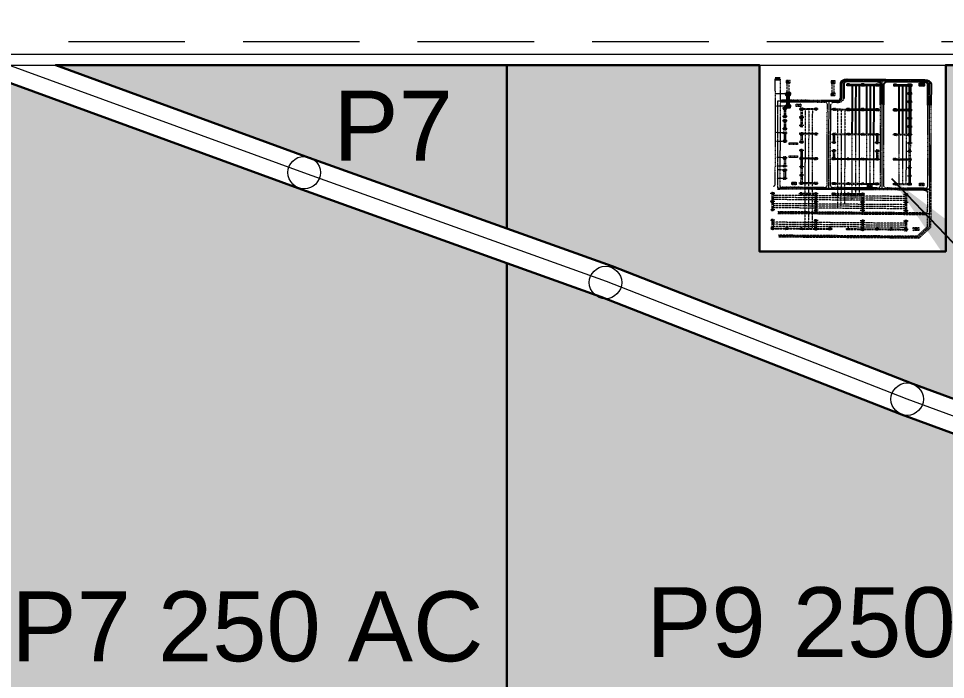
# Model space of a CAD drawing. Header units: feet. Extents: x 199174 to 214517, y 1645895 to 1656921.
# Drawn here: x 203317 to 204312, y 1653829 to 1654538 of the extents above; entities that cross this region are included whole.
import ezdxf

# ---------------------------------------------------------------- set-up
doc = ezdxf.new("R2010")
doc.units = ezdxf.units.FT
doc.header["$MEASUREMENT"] = 0
for name, pattern in [('CENTER', [2, 1.25, -0.25, 0.25, -0.25]), ('DASHED', [0.75, 0.5, -0.25]), ('HIDDEN', [0.375, 0.25, -0.125]), ('PHANTOM2', [1.25, 0.625, -0.125, 0.125, -0.125, 0.125, -0.125])]:
    doc.linetypes.add(name, pattern=pattern)
for name, color, linetype in [('220 KV POWER LINE', 150, 'Continuous'), ('C-ANNO-MATC', 7, 'DASHED'), ('E-LAY-DIM', 7, 'Continuous'), ('E-LAY-ROAD', 7, 'Continuous'), ('GRID', 7, 'Continuous'), ('ROAD', 7, 'Continuous')]:
    doc.layers.add(name, color=color, linetype=linetype)
for name, color, linetype, lineweight in [('E-LAY-CNTRL', 1, 'CENTER', 0), ('E-LAY-EXIST', 8, 'HIDDEN', 0), ('PLOT BOUNDARY', 1, 'Continuous', 50), ("PLOT NO'S", 1, 'Continuous', 9), ('POLLING STATION', 8, 'Continuous', 50)]:
    doc.layers.add(name, color=color, linetype=linetype, lineweight=lineweight)
doc.layers.add('Plot 6 to 15', color=7, linetype='Continuous', true_color=0xffffdb)
doc.styles.get("Standard").update_dxf_attribs({"font": 'arial.ttf'})
doc.linetypes.add('ZIGZAG', pattern='A,0.0001,-0.2,[131,ltypeshp.shx,S=0.2,R=0,X=-0.2,Y=0],-0.4,[131,ltypeshp.shx,S=0.2,R=180,X=0.2,Y=0],-0.2', length=0.8001)
doc.dimstyles.get("Standard").update_dxf_attribs({"dimtxt": 0.18, "dimasz": 0.18, "dimexe": 0.18, "dimexo": 0.0625, "dimgap": 0.09, "dimtad": 0, "dimtih": 1, "dimtoh": 1, "dimdec": 4, "dimzin": 0, "dimdsep": 46, "dimtxsty": 'Standard', "dimcen": 0.09, "dimadec": 0, "dimazin": 0, "dimtfac": 1, "dimtdec": 4, "dimtofl": 0, "dimtmove": 0, "dimatfit": 3, "dimfxl": 1, "dimtolj": 1, "dimtzin": 0, "dimarcsym": 0})

# ---------------------------------------------------------------- blocks, each defined once
blk = doc.blocks.new('TWR_CTG_p')
for p, q in [((-750, 750), (-1750, 1250)), ((1750, 1250), (750, 750)), ((-750, -750), (-1750, -1250)), ((750, -750), (1750, -1250))]:
    blk.add_line(p, q)
for points in [[(-1750, -1250), (1750, -1250), (1750, 1250), (-1750, 1250)], [(-750, -750), (750, -750), (750, 750), (-750, 750)]]:
    blk.add_lwpolyline(points, close=True)
blk = doc.blocks.new('TWR_CTH_p')
for p, q in [((-750, 750), (-1750, 1250)), ((1750, 1250), (750, 750)), ((-750, -750), (-1750, -1250)), ((750, -750), (1750, -1250))]:
    blk.add_line(p, q)
for points in [[(-1750, -1250), (1750, -1250), (1750, 1250), (-1750, 1250)], [(-750, -750), (750, -750), (750, 750), (-750, 750)]]:
    blk.add_lwpolyline(points, close=True)
blk = doc.blocks.new('TWR_CC_p')
for p, q in [((-750, 750), (-1750, 1250)), ((1750, 1250), (750, 750)), ((-750, -750), (-1750, -1250)), ((750, -750), (1750, -1250))]:
    blk.add_line(p, q)
for points in [[(-1750, -1250), (1750, -1250), (1750, 1250), (-1750, 1250)], [(-750, -750), (750, -750), (750, 750), (-750, 750)]]:
    blk.add_lwpolyline(points, close=True)
blk = doc.blocks.new('TWR_CD_p')
for p, q in [((-750, 750), (-1750, 1750)), ((-100, 100), (-750, 750)), ((750, 750), (100, 100)), ((1750, 1750), (750, 750)), ((-1750, -1750), (-750, -750)), ((-100, -100), (-750, -750)), ((100, -100), (750, -750)), ((750, -750), (1750, -1750))]:
    blk.add_line(p, q)
for points in [[(-1750, -1750), (1750, -1750), (1750, 1750), (-1750, 1750)], [(-750, -750), (750, -750), (750, 750), (-750, 750)], [(-100, -100), (100, -100), (100, 100), (-100, 100)]]:
    blk.add_lwpolyline(points, close=True)
blk = doc.blocks.new('TWR_CTI_p')
for p, q in [((-750, 750), (-1750, 1750)), ((-100, 100), (-750, 750)), ((750, 750), (100, 100)), ((1750, 1750), (750, 750)), ((-1750, -1750), (-750, -750)), ((-100, -100), (-750, -750)), ((100, -100), (750, -750)), ((750, -750), (1750, -1750))]:
    blk.add_line(p, q)
for points in [[(-1750, -1750), (1750, -1750), (1750, 1750), (-1750, 1750)], [(-750, -750), (750, -750), (750, 750), (-750, 750)], [(-100, -100), (100, -100), (100, 100), (-100, 100)]]:
    blk.add_lwpolyline(points, close=True)
blk = doc.blocks.new('TWR_CTE_p')
for p, q in [((-750, 750), (-1750, 1750)), ((1750, 1750), (750, 750)), ((-1750, -1750), (-750, -750)), ((750, -750), (1750, -1750))]:
    blk.add_line(p, q)
for points in [[(-1750, -1750), (1750, -1750), (1750, 1750), (-1750, 1750)], [(-750, -750), (750, -750), (750, 750), (-750, 750)]]:
    blk.add_lwpolyline(points, close=True)
blk = doc.blocks.new('TWR_CTK_p')
for p, q in [((-750, 750), (-1750, 1750)), ((-100, 100), (-750, 750)), ((750, 750), (100, 100)), ((1750, 1750), (750, 750)), ((-1750, -1750), (-750, -750)), ((-100, -100), (-750, -750)), ((100, -100), (750, -750)), ((750, -750), (1750, -1750))]:
    blk.add_line(p, q)
for points in [[(-1750, -1750), (1750, -1750), (1750, 1750), (-1750, 1750)], [(-750, -750), (750, -750), (750, 750), (-750, 750)], [(-100, -100), (100, -100), (100, 100), (-100, 100)]]:
    blk.add_lwpolyline(points, close=True)
blk = doc.blocks.new('TWR_CTD_p')
for p, q in [((-750, 750), (-1750, 1250)), ((1750, 1250), (750, 750)), ((-750, -750), (-1750, -1250)), ((750, -750), (1750, -1250))]:
    blk.add_line(p, q)
for points in [[(-1750, -1250), (1750, -1250), (1750, 1250), (-1750, 1250)], [(-750, -750), (750, -750), (750, 750), (-750, 750)]]:
    blk.add_lwpolyline(points, close=True)
blk = doc.blocks.new('SS')
at = {"color": 8, "lineweight": -2}
blk.add_line((1.26, 98.45, 0.21), (1.31, 95.29, 0.21), dxfattribs=at)
at = {"layer": 'E-LAY-CNTRL', "color": 8}
for p, q in [((-174.36, 6.29, -0.2), (-174.76, 95.39, -0.06)), ((-148.12, -0.85), (-148.55, 95.85)), ((-120.61, -0.73), (-121.04, 96.33)), ((-110.11, 91.77), (-110.49, 96.51)), ((-100.9, 91.81), (-100.55, 96.68)), ((-96.29, 91.83), (-96.68, 96.75)), ((-87.07, 91.87), (-86.71, 96.93)), ((-68.64, 91.95), (-69.06, 97.23)), ((-59.42, 91.99), (-59.04, 97.41)), ((-29.46, 90.17), (-29.5, 97.92)), ((-23.56, 58.88, -0.11), (-23.73, 96.76, 0.06)), ((-15.7, 90.23), (-15.73, 98.16)), ((-120.89, 63.49), (-23.59, 63.93)), ((-20.31, 55.63, 0.06), (-3.27, 55.7, 0.06)), ((-0.04, 52.57, -0.07), (0.18, 2.9, -0.15)), ((-120.74, 29.51), (0.06, 30.05)), ((-71.04, -0.51), (-162.56, -0.91)), ((-105.24, -0.66), (-3.07, -0.21))]:
    blk.add_line(p, q, dxfattribs=at)
for points in [[(-174.72, 86.79), (-174.76, 95.39)], [(-174.72, 86.79), (-174.76, 95.39)], [(-23.73, 96.76), (-121.04, 96.33)]]:
    blk.add_lwpolyline(points, dxfattribs=at)
for centre, start, end in [((-20.3, 58.89, -0.11), 180.25398, 270.25398), ((-3.31, 52.43, -0.11), 0.25398, 90.25398), ((-3.09, 3.06), 270.25398, 0.25398)]:
    blk.add_arc(centre, 3.27, start, end, dxfattribs=at)
at = {"layer": 'E-LAY-DIM', "color": 8}
for p, q in [((-2.26, 3.32, -0.02), (-5.15, 6.19, -0.02)), ((-2.27, 6.2, -0.02), (-5.14, 3.31, -0.02))]:
    blk.add_line(p, q, dxfattribs=at)
at = {"layer": 'E-LAY-DIM', "color": 8, "elevation": -0.02}
blk.add_lwpolyline([(-2.27, 6.2), (-2.26, 3.32), (-5.14, 3.31), (-5.15, 6.19)], close=True, dxfattribs=at)
at = {"layer": 'E-LAY-EXIST', "color": 8, "linetype": 'PHANTOM2'}
for p, q in [((-166.13, 97.8), (-166.14, 100.79)), ((-156.91, 97.84), (-156.93, 100.83)), ((-145.39, 97.89), (-145.41, 100.88)), ((-136.18, 97.93), (-136.19, 100.92)), ((-126.96, 97.97), (-126.98, 100.97)), ((-175.44, 5.69, -0.2), (-175.84, 95.37, -0.07)), ((-173.28, 6.9, -0.2), (-173.68, 95.41, -0.07)), ((-164.64, 99.3), (-167.63, 99.29)), ((-166.57, 99.29), (-166.53, 90.08)), ((-166.08, 99.24), (-166.19, 99.35)), ((-166.08, 99.35), (-166.19, 99.24)), ((-156.92, 99.77), (-166.14, 99.73)), ((-156.92, 98.9), (-166.13, 98.86)), ((-165.7, 99.3), (-165.66, 90.08)), ((-163.46, 14.49), (-163.83, 98.87)), ((-161.15, 14.5), (-161.53, 98.88)), ((-158.85, 14.51), (-159.22, 98.89)), ((-155.42, 99.34), (-158.42, 99.33)), ((-149.22, 2.41, -0.21), (-149.63, 95.83, -0.07)), ((-147.06, 2.42, -0.21), (-147.47, 95.87, -0.07)), ((-143.9, 99.39), (-146.9, 99.38)), ((-136.19, 99.86), (-145.4, 99.82)), ((-136.18, 99), (-145.4, 98.95)), ((-142.72, 14.58), (-143.09, 98.96)), ((-140.42, 14.59), (-140.79, 98.98)), ((-138.11, 14.6), (-138.49, 98.99)), ((-134.69, 99.43), (-137.68, 99.42)), ((-126.97, 99.9), (-136.19, 99.86)), ((-126.97, 99.04), (-136.18, 99)), ((-133.5, 14.62), (-133.88, 99.01)), ((-131.2, 14.63), (-131.57, 99.02)), ((-128.9, 14.64), (-129.27, 99.03)), ((-125.47, 99.48), (-128.47, 99.46)), ((-164.6, 90.09), (-167.59, 90.07)), ((-166.53, 90.08), (-166.49, 80.86)), ((-166.1, 91.58), (-166.09, 88.58)), ((-165.66, 90.08), (-165.62, 80.86)), ((-53.32, 92.02), (-56.31, 92.01)), ((-54.81, 90.52), (-54.82, 93.51)), ((-45.6, 92.49), (-54.82, 92.44)), ((-45.6, 91.62), (-54.81, 91.58)), ((-44.1, 92.06), (-47.1, 92.05)), ((-45.59, 90.56), (-45.61, 93.55)), ((-40.99, 90.58), (-41, 93.57)), ((-31.78, 92.55), (-40.99, 92.51)), ((-31.77, 91.68), (-40.99, 91.64)), ((-30.28, 92.12), (-33.27, 92.11)), ((-31.77, 90.62), (-31.78, 93.61)), ((-41.63, 79.92), (-41.65, 82.91)), ((-32.42, 79.96), (-32.43, 82.95)), ((-164.56, 80.87), (-167.55, 80.86)), ((-166.49, 80.86), (-166.45, 71.65)), ((-166.06, 82.36), (-166.05, 79.37)), ((-165.62, 80.86), (-165.58, 71.65)), ((-115.79, 78.78), (-165.61, 78.56)), ((-125.39, 81.04), (-128.38, 81.03)), ((-127.32, 81.03), (-127.28, 71.82)), ((-126.89, 82.53), (-126.88, 79.54)), ((-126.45, 81.04), (-126.41, 71.82)), ((-32.85, 79.15), (-59.63, 79.03)), ((-49.36, 81.38), (-52.35, 81.37)), ((-50.85, 79.88), (-50.86, 82.87)), ((-41.64, 81.85), (-50.86, 81.81)), ((-41.64, 80.98), (-50.85, 80.94)), ((-40.14, 81.42), (-43.14, 81.41)), ((-32.43, 81.89), (-41.64, 81.85)), ((-32.42, 81.02), (-41.64, 80.98)), ((-30.93, 81.46), (-33.92, 81.45)), ((-32.81, 72.24), (-32.86, 81.45)), ((-31.95, 72.24), (-31.99, 81.46)), ((-164.52, 71.65), (-167.51, 71.64)), ((-166.45, 71.65), (-166.4, 62.43)), ((-165.96, 71.59), (-166.07, 71.7)), ((-165.96, 71.7), (-166.07, 71.59)), ((-166.01, 70.15), (-166.02, 73.14)), ((-156.8, 72.12), (-166.02, 72.08)), ((-156.8, 71.26), (-166.01, 71.22)), ((-115.78, 76.48), (-165.6, 76.26)), ((-115.77, 74.17), (-165.59, 73.95)), ((-165.58, 71.65), (-165.54, 62.43)), ((-155.3, 71.69), (-158.29, 71.68)), ((-156.79, 70.19), (-156.8, 73.18)), ((-143.78, 71.75), (-146.77, 71.73)), ((-145.27, 70.24), (-145.28, 73.24)), ((-136.06, 72.21), (-145.28, 72.17)), ((-136.06, 71.35), (-145.28, 71.31)), ((-134.56, 71.79), (-137.56, 71.77)), ((-136.06, 70.28), (-136.07, 73.28)), ((-126.85, 72.25), (-136.06, 72.21)), ((-126.84, 71.39), (-136.06, 71.35)), ((-125.35, 71.83), (-128.34, 71.81)), ((-126.84, 70.32), (-126.85, 73.32)), ((-32.84, 76.85), (-59.62, 76.73)), ((-32.83, 74.54), (-59.61, 74.42)), ((-30.89, 72.25), (-33.88, 72.23)), ((-32.38, 70.74), (-32.39, 73.74)), ((-164.48, 62.44), (-167.47, 62.42)), ((-165.98, 63.93), (-165.97, 60.93)), ((-125.3, 60.31), (-128.29, 60.29)), ((-127.23, 60.3), (-127.19, 51.08)), ((-126.8, 61.8), (-126.79, 58.8)), ((-126.36, 60.3), (-126.32, 51.09)), ((-30.83, 60.73), (-33.83, 60.71)), ((-32.76, 60.72), (-32.72, 51.5)), ((-32.34, 62.22), (-32.33, 59.22)), ((-31.9, 60.72), (-31.86, 51.51)), ((-115.7, 58.05), (-142.91, 57.93)), ((-115.69, 55.74), (-140.6, 55.63)), ((-115.68, 53.44), (-138.28, 53.34)), ((-32.75, 58.41), (-59.54, 58.29)), ((-32.74, 56.11), (-59.53, 55.99)), ((-32.73, 53.81), (-59.52, 53.69)), ((-164.42, 50.92), (-167.42, 50.9)), ((-166.35, 50.91), (-166.31, 41.69)), ((-165.93, 52.41), (-165.91, 49.41)), ((-165.49, 50.91), (-165.45, 41.7)), ((-115.66, 48.83), (-133.66, 48.75)), ((-125.26, 51.09), (-128.25, 51.08)), ((-127.19, 51.08), (-127.15, 41.87)), ((-126.76, 52.58), (-126.75, 49.59)), ((-126.32, 51.09), (-126.28, 41.87)), ((-164.38, 41.7), (-167.38, 41.69)), ((-166.31, 41.69), (-166.27, 32.48)), ((-165.82, 41.64), (-165.94, 41.75)), ((-165.82, 41.75), (-165.94, 41.64)), ((-165.87, 40.2), (-165.89, 43.19)), ((-156.67, 42.17), (-165.88, 42.13)), ((-165.45, 41.7), (-165.41, 32.48)), ((-155.17, 41.74), (-158.16, 41.73)), ((-156.66, 40.24), (-156.67, 43.23)), ((-143.65, 41.79), (-146.64, 41.78)), ((-145.14, 40.29), (-145.15, 43.28)), ((-135.93, 42.26), (-145.15, 42.22)), ((-134.43, 41.83), (-137.43, 41.82)), ((-135.92, 40.33), (-135.94, 43.33)), ((-126.72, 42.3), (-135.93, 42.26)), ((-126.71, 41.44), (-135.93, 41.4)), ((-115.65, 46.53), (-131.34, 46.46)), ((-115.64, 44.22), (-129.03, 44.16)), ((-125.22, 41.88), (-128.21, 41.86)), ((-126.71, 40.37), (-126.72, 43.37)), ((-156.66, 41.3), (-165.88, 41.26)), ((-135.93, 41.4), (-145.14, 41.36)), ((-164.34, 32.49), (-167.34, 32.47)), ((-166.27, 32.48), (-166.23, 23.26)), ((-165.85, 33.98), (-165.83, 30.98)), ((-165.41, 32.48), (-165.37, 23.27)), ((-165.81, 24.76), (-165.79, 21.77)), ((-164.3, 23.27), (-167.3, 23.26)), ((-166.23, 23.26), (-166.19, 14.05)), ((-165.37, 23.27), (-165.33, 14.05)), ((-164.26, 14.05), (-167.26, 14.04)), ((-165.7, 14.11), (-165.82, 13.99)), ((-165.7, 13.99), (-165.82, 14.1)), ((-165.75, 12.55), (-165.76, 15.54)), ((-156.54, 14.52), (-165.76, 14.48)), ((-156.54, 13.66), (-165.76, 13.62)), ((-155.05, 14.1), (-158.04, 14.08)), ((-156.54, 12.59), (-156.55, 15.59)), ((-143.53, 14.15), (-146.52, 14.13)), ((-145.02, 12.64), (-145.03, 15.64)), ((-135.81, 14.61), (-145.02, 14.57)), ((-135.8, 13.75), (-145.02, 13.71)), ((-134.31, 14.19), (-137.3, 14.17)), ((-135.8, 12.68), (-135.81, 15.68)), ((-126.59, 14.65), (-135.81, 14.61)), ((-126.59, 13.79), (-135.8, 13.75)), ((-125.09, 14.23), (-128.09, 14.21)), ((-126.58, 12.72), (-126.6, 15.72)), ((-162.56, -0.91), (-174.36, 6.29)), ((-173.28, 6.9, 0.1), (-162.26, 0.17, 0.08)), ((-166.81, 9.35), (-163.59, 5.81)), ((-163.6, 9.36), (-166.79, 5.79)), ((-175.44, 5.69, 0.18), (-162.86, -1.99, 0.16)), ((-162.26, 0.17, 0.09), (-151.37, 0.22, 0.08)), ((-144.89, 0.24, 0.07), (-123.85, 0.34, 0.05)), ((-162.86, -1.99, 0.17), (-117.66, -1.78, 0.11))]:
    blk.add_line(p, q, dxfattribs=at)
at = {"layer": 'E-LAY-EXIST', "color": 8}
for p, q in [((-122.12, 96.31, 0.04), (-122.11, 94.74, 0.04)), ((-121.7, 2.54, -0.21), (-122.11, 94.74, -0.21)), ((-25.89, 95.16, 0.45), (-118.87, 94.75, 0.03)), ((-12.15, 98.39, 0.04), (-117.88, 97.92, 0.04)), ((-11.82, 95.23, 0.52), (-21.57, 95.18, 0.47)), ((-12.15, 98.39, 0.04), (1.26, 98.45, 0.04)), ((1.31, 95.29, -0.09), (-12.13, 95.23, -0.15)), ((-119.83, 66.77, 0.04), (-119.94, 93.67, -0.21)), ((-108.61, 91.77), (-111.61, 91.76)), ((-110.11, 90.27), (-110.12, 93.26)), ((-100.9, 92.24), (-110.11, 92.2)), ((-100.89, 91.38), (-110.11, 91.34)), ((-99.4, 91.81), (-102.39, 91.8)), ((-100.89, 90.31), (-100.9, 93.3)), ((-94.79, 91.83), (-97.78, 91.82)), ((-96.28, 90.33), (-96.29, 93.33)), ((-87.07, 92.3), (-96.29, 92.26)), ((-87.07, 91.44), (-96.29, 91.4)), ((-85.57, 91.88), (-88.57, 91.86)), ((-87.07, 90.37), (-87.08, 93.37)), ((-67.14, 91.96), (-70.14, 91.94)), ((-68.63, 90.45), (-68.65, 93.45)), ((-59.43, 92.42), (-68.64, 92.38)), ((-59.42, 91.56), (-68.64, 91.52)), ((-57.93, 92), (-60.92, 91.99)), ((-59.42, 90.49), (-59.43, 93.49)), ((-39.5, 92.08), (-42.49, 92.07)), ((-24.68, 67.08, -0.09), (-24.8, 94.09, 0.02)), ((-22.48, 58.89, -0.02), (-22.64, 94.1, 0.03)), ((-114.23, 84.29), (-117.12, 87.16)), ((-114.24, 87.17), (-117.11, 84.28)), ((-26.84, 81.98, -0.02), (-29.73, 84.85, -0.02)), ((-26.85, 84.86, -0.02), (-29.72, 81.97, -0.02)), ((-113.87, 81.09), (-116.86, 81.08)), ((-115.76, 71.87), (-115.8, 81.09)), ((-115.36, 79.59), (-115.37, 82.58)), ((-106.15, 81.56), (-115.37, 81.52)), ((-106.15, 80.7), (-115.36, 80.66)), ((-114.89, 71.87), (-114.93, 81.09)), ((-88.14, 78.9), (-114.92, 78.79)), ((-104.65, 81.14), (-107.65, 81.12)), ((-106.14, 79.63), (-106.16, 82.63)), ((-96.94, 81.6), (-106.15, 81.56)), ((-96.93, 80.74), (-106.15, 80.7)), ((-95.44, 81.18), (-98.43, 81.16)), ((-96.93, 79.67), (-96.94, 82.67)), ((-87.72, 81.64), (-96.94, 81.6)), ((-87.72, 80.78), (-96.93, 80.74)), ((-86.22, 81.22), (-89.22, 81.2)), ((-88.11, 71.99), (-88.15, 81.21)), ((-87.71, 79.71), (-87.73, 82.71)), ((-78.51, 81.68), (-87.72, 81.64)), ((-78.5, 80.82), (-87.72, 80.78)), ((-87.25, 72), (-87.29, 81.21)), ((-60.49, 79.03), (-87.28, 78.91)), ((-77.01, 81.26), (-80, 81.24)), ((-78.51, 82.75), (-78.5, 79.75)), ((-67.79, 81.3), (-70.78, 81.29)), ((-69.28, 79.79), (-69.29, 82.79)), ((-60.07, 81.76), (-69.29, 81.72)), ((-60.07, 80.9), (-69.29, 80.86)), ((-58.57, 81.34), (-61.57, 81.33)), ((-60.46, 72.11), (-60.5, 81.33)), ((-60.06, 79.84), (-60.08, 82.83)), ((-59.6, 72.12), (-59.64, 81.33)), ((-113.83, 71.88), (-116.82, 71.87)), ((-115.32, 70.37), (-115.33, 73.37)), ((-88.13, 76.6), (-114.91, 76.48)), ((-88.12, 74.3), (-114.9, 74.18)), ((-86.18, 72), (-89.18, 71.99)), ((-87.67, 70.5), (-87.68, 73.49)), ((-60.48, 76.72), (-87.27, 76.6)), ((-60.47, 74.42), (-87.26, 74.3)), ((-58.53, 72.12), (-61.53, 72.11)), ((-60.02, 70.62), (-60.04, 73.61)), ((-119.67, 32.79, 0.04), (-119.8, 60.23, 0.04)), ((-117.73, 64.59, 0.09), (-26.86, 64.99, -0.16)), ((-117.62, 62.43, 0.04), (-26.82, 62.83, -0.05)), ((-113.78, 60.36), (-116.77, 60.35)), ((-115.71, 60.35), (-115.67, 51.13)), ((-115.28, 61.85), (-115.27, 58.85)), ((-114.84, 60.35), (-114.8, 51.14)), ((-86.13, 60.48), (-89.12, 60.47)), ((-88.06, 60.47), (-88.02, 51.26)), ((-87.63, 61.97), (-87.62, 58.98)), ((-78.41, 60.95), (-87.63, 60.91)), ((-78.41, 60.08), (-87.63, 60.04)), ((-87.2, 60.48), (-87.15, 51.26)), ((-76.91, 60.52), (-79.91, 60.51)), ((-78.42, 62.01), (-78.4, 59.02)), ((-67.7, 60.56), (-70.69, 60.55)), ((-69.2, 62.05), (-69.19, 59.06)), ((-59.98, 61.03), (-69.2, 60.99)), ((-59.98, 60.16), (-69.19, 60.12)), ((-58.48, 60.6), (-61.48, 60.59)), ((-60.41, 60.6), (-60.37, 51.38)), ((-59.99, 62.09), (-59.97, 59.1)), ((-59.55, 60.6), (-59.51, 51.38)), ((-24.64, 58.87, -0.11), (-24.65, 60.69, -0.11)), ((-88.05, 58.17), (-114.83, 58.05)), ((-88.04, 55.86), (-114.82, 55.75)), ((-88.03, 53.56), (-114.81, 53.44)), ((-60.4, 58.29), (-87.18, 58.17)), ((-60.39, 55.99), (-87.17, 55.87)), ((-60.38, 53.68), (-87.16, 53.56)), ((-113.74, 51.14), (-116.73, 51.13)), ((-115.67, 51.13), (-115.63, 41.92)), ((-115.24, 52.63), (-115.23, 49.64)), ((-114.8, 51.14), (-114.76, 41.92)), ((-88.01, 48.95), (-114.79, 48.83)), ((-86.09, 51.27), (-89.08, 51.25)), ((-88.02, 51.26), (-87.98, 42.04)), ((-87.59, 52.76), (-87.58, 49.76)), ((-87.15, 51.26), (-87.11, 42.04)), ((-60.36, 49.08), (-87.14, 48.96)), ((-58.44, 51.39), (-61.44, 51.37)), ((-60.37, 51.38), (-60.33, 42.16)), ((-59.95, 52.88), (-59.93, 49.88)), ((-59.51, 51.38), (-59.47, 42.17)), ((-113.7, 41.93), (-116.69, 41.91)), ((-115.63, 41.92), (-115.58, 32.7)), ((-115.2, 43.42), (-115.19, 40.42)), ((-88, 46.65), (-114.78, 46.53)), ((-87.99, 44.34), (-114.77, 44.23)), ((-114.76, 41.92), (-114.72, 32.71)), ((-86.05, 42.05), (-89.04, 42.04)), ((-87.98, 42.04), (-87.94, 32.82)), ((-87.55, 43.54), (-87.54, 40.55)), ((-60.35, 46.77), (-87.13, 46.65)), ((-60.34, 44.47), (-87.12, 44.35)), ((-87.11, 42.04), (-87.07, 32.83)), ((-58.4, 42.17), (-61.39, 42.16)), ((-60.33, 42.16), (-60.29, 32.95)), ((-59.9, 43.66), (-59.89, 40.67)), ((-59.47, 42.17), (-59.42, 32.95)), ((-116.05, 36.03), (-118.94, 38.89)), ((-116.06, 38.91), (-118.93, 36.01)), ((-87.97, 39.74), (-114.75, 39.62)), ((-87.96, 37.43), (-114.74, 37.31)), ((-60.32, 39.86), (-87.1, 39.74)), ((-60.31, 37.56), (-87.09, 37.44)), ((-117.48, 30.61, 0.04), (-26.71, 31.01, -0.16)), ((-113.66, 32.71), (-116.65, 32.7)), ((-115.16, 34.2), (-115.15, 31.21)), ((-87.95, 35.13), (-114.73, 35.01)), ((-86.01, 32.83), (-89, 32.82)), ((-87.51, 34.32), (-87.5, 31.33)), ((-78.29, 33.3), (-87.51, 33.26)), ((-78.29, 32.44), (-87.5, 32.39)), ((-60.3, 35.25), (-87.08, 35.13)), ((-76.79, 32.87), (-79.79, 32.86)), ((-78.3, 34.36), (-78.28, 31.37)), ((-67.58, 32.92), (-70.57, 32.9)), ((-69.08, 34.41), (-69.07, 31.41)), ((-59.86, 33.38), (-69.07, 33.34)), ((-59.85, 32.52), (-69.07, 32.48)), ((-58.36, 32.96), (-61.35, 32.94)), ((-59.86, 34.45), (-59.85, 31.45)), ((-4.57, 34.69), (-4.55, 31.7)), ((-119.54, 2.55, -0.21), (-119.63, 26.52, 0.04)), ((-117.64, 28.44, 0.04), (-26.7, 28.85, -0.16)), ((-113.6, 21.19), (-116.6, 21.18)), ((-115.53, 21.18), (-115.49, 11.97)), ((-115.11, 22.68), (-115.09, 19.69)), ((-114.67, 21.19), (-114.63, 11.97)), ((-87.88, 19), (-114.66, 18.88)), ((-85.96, 21.31), (-88.95, 21.3)), ((-87.89, 21.3), (-87.84, 12.09)), ((-87.46, 22.8), (-87.45, 19.81)), ((-87.02, 21.31), (-86.98, 12.09)), ((-60.23, 19.12), (-87.01, 19)), ((-58.31, 21.44), (-61.3, 21.42)), ((-60.24, 21.43), (-60.2, 12.21)), ((-59.81, 22.93), (-59.8, 19.93)), ((-59.37, 21.43), (-59.33, 12.22)), ((-113.56, 11.97), (-116.56, 11.96)), ((-115.07, 13.47), (-115.05, 10.47)), ((-105.85, 12.44), (-115.06, 12.4)), ((-87.87, 16.7), (-114.65, 16.58)), ((-87.85, 14.39), (-114.64, 14.27)), ((-104.35, 12.02), (-107.34, 12)), ((-105.85, 13.51), (-105.84, 10.51)), ((-96.63, 12.48), (-105.85, 12.44)), ((-95.13, 12.06), (-98.13, 12.04)), ((-96.64, 13.55), (-96.62, 10.55)), ((-87.41, 12.52), (-96.63, 12.48)), ((-85.92, 12.1), (-88.91, 12.08)), ((-87.42, 13.59), (-87.41, 10.59)), ((-78.2, 12.56), (-87.41, 12.52)), ((-60.22, 16.82), (-87, 16.7)), ((-60.21, 14.52), (-86.99, 14.4)), ((-76.7, 12.14), (-79.69, 12.13)), ((-78.2, 13.63), (-78.19, 10.63)), ((-68.98, 12.6), (-78.2, 12.56)), ((-67.48, 12.18), (-70.48, 12.17)), ((-68.99, 13.67), (-68.97, 10.68)), ((-59.77, 12.65), (-68.98, 12.6)), ((-58.27, 12.22), (-61.26, 12.21)), ((-59.77, 13.71), (-59.76, 10.72)), ((-105.84, 11.58), (-115.06, 11.54)), ((-96.63, 11.62), (-105.84, 11.58)), ((-87.41, 11.66), (-96.63, 11.62)), ((-78.19, 11.7), (-87.41, 11.66)), ((-68.98, 11.74), (-78.19, 11.7)), ((-59.76, 11.78), (-68.98, 11.74)), ((-117.37, 0.37, 0.04), (-26.58, 0.77)), ((-113.87, 2.83), (-116.76, 5.7)), ((-113.88, 5.71), (-116.75, 2.82)), ((-117.66, -1.78, 0.11), (-26.57, -1.39))]:
    blk.add_line(p, q, dxfattribs=at)
for points in [[(-84.76, 88.98), (-84.73, 83.79), (-86.75, 83.79), (-86.77, 88.97)], [(-70.2, 89.04), (-70.18, 83.86), (-72.19, 83.85), (-72.22, 89.03)], [(-29.41, 90.17), (-29.52, 90.17), (-29.52, 90.05), (-29.41, 90.05)], [(-114.24, 87.17), (-114.23, 84.29), (-117.11, 84.28), (-117.12, 87.16)], [(-1.63, 61.49), (-1.75, 61.49), (-1.75, 61.37), (-1.63, 61.37)], [(-116.06, 38.91), (-116.05, 36.03), (-118.93, 36.01), (-118.94, 38.89)], [(-113.88, 5.71), (-113.87, 2.83), (-116.75, 2.82), (-116.76, 5.7)]]:
    blk.add_lwpolyline(points, close=True, dxfattribs=at)
at = {"layer": 'E-LAY-EXIST', "color": 8, "linetype": 'PHANTOM2'}
for points in [[(-2.39, 90.8), (-2.39, 89.65), (-15.06, 89.6), (-15.07, 90.75)], [(-0.53, 91.53), (-3.12, 91.52), (-3.11, 88.93), (-0.51, 88.94)], [(-1.24, 90.81), (-2.39, 90.8), (-2.39, 89.65), (-1.24, 89.66)], [(-1.76, 90.29), (-1.87, 90.29), (-1.87, 90.17), (-1.76, 90.17)], [(-2.27, 62.06), (-2.26, 60.91), (-14.93, 60.85), (-14.94, 62.01)], [(-0.4, 62.73), (-2.99, 62.72), (-2.98, 60.13), (-0.39, 60.14)], [(-1.11, 62.01), (-2.27, 62), (-2.26, 60.85), (-1.11, 60.86)], [(-163.6, 9.36), (-163.59, 5.81), (-166.79, 5.79), (-166.81, 9.35)]]:
    blk.add_lwpolyline(points, close=True, dxfattribs=at)
for points in [[(-3.84, 90.22), (0.21, 90.24)], [(-0.51, 88.94), (-3.12, 91.52)], [(-3.11, 88.93), (-0.53, 91.53)], [(-3.72, 61.42), (0.34, 61.44)], [(-0.39, 60.14), (-2.99, 62.72)], [(-2.98, 60.13), (-0.4, 62.73)]]:
    blk.add_lwpolyline(points, dxfattribs=at)
at = {"layer": 'E-LAY-EXIST', "color": 8}
for points, elevation in [([(-26.85, 84.86), (-26.84, 81.98), (-29.72, 81.97), (-29.73, 84.85)], -0.02), ([(-15.45, 61.49), (-15.57, 61.49), (-15.57, 61.37), (-15.45, 61.37)], -0.21)]:
    blk.add_lwpolyline(points, close=True, dxfattribs=dict(at, elevation=elevation))
at = {"layer": 'E-LAY-EXIST', "color": 8, "linetype": 'PHANTOM2', "elevation": -0.21}
for points in [[(-17.54, 61.42), (-13.48, 61.44)], [(-14.21, 60.14), (-16.81, 62.72)], [(-16.8, 60.13), (-14.22, 62.73)]]:
    blk.add_lwpolyline(points, dxfattribs=at)
for points in [[(-14.22, 62.73), (-16.81, 62.72), (-16.8, 60.13), (-14.21, 60.14)], [(-14.94, 62.01), (-16.09, 62), (-16.09, 60.85), (-14.93, 60.85)]]:
    blk.add_lwpolyline(points, close=True, dxfattribs=at)
at = {"layer": 'E-LAY-EXIST', "color": 8}
for centre, radius, start, end in [((-118.86, 93.67, 0.04), 1.08, 90.25398, 180.25398), ((-117.88, 99, 0.04), 1.08, 180.25398, 270.25398), ((-25.88, 94.08, 0.04), 1.08, 0.25398, 90.25398), ((-21.56, 94.1, 0.04), 1.08, 90.25398, 180.25398), ((-117.64, 66.78, 0.04), 2.19, 180.25398, 270.25398), ((-26.87, 67.18, -0.16), 2.19, 270.25398, 0.25398), ((-117.61, 60.24, 0.04), 2.19, 90.25398, 180.25398), ((-26.84, 60.64, -0.16), 2.19, 0.25398, 90.25398), ((-20.3, 58.89, -0.11), 4.35, 180.25398, 270.25398), ((-117.49, 32.79, 0.04), 2.19, 180.25398, 270.25398), ((-117.46, 26.26, 0.04), 2.19, 90.25398, 180.25398), ((-117.35, 2.55, -0.21), 4.35, 180.25398, 270.25398), ((-117.35, 2.55, -0.21), 2.19, 180.25398, 270.25398)]:
    blk.add_arc(centre, radius, start, end, dxfattribs=at)
at = {"layer": 'E-LAY-EXIST', "color": 8, "linetype": 'PHANTOM2'}
for centre, start, end in [((-151.41, 2.4, -0.21), 270.25398, 0.25398), ((-144.87, 2.43, -0.21), 180.25398, 270.25398)]:
    blk.add_arc(centre, 2.19, start, end, dxfattribs=at)
at = {"layer": 'E-LAY-ROAD', "color": 8, "ltscale": 2500}
for p, q in [((-3.33, 56.78, -0.11), (-20.29, 56.71, -0.11)), ((-3.32, 54.62, -0.11), (-20.28, 54.55, -0.11)), ((-32.71, 49.2), (-59.5, 49.08)), ((-30.79, 51.51), (-33.79, 51.5)), ((-32.72, 51.5), (-32.68, 42.29)), ((-32.3, 53), (-32.28, 50.01)), ((-31.86, 51.51), (-31.82, 42.29)), ((-5.06, 49.32), (-31.85, 49.2)), ((-3.15, 51.63), (-6.14, 51.62)), ((-5.08, 51.62), (-5.03, 42.41)), ((-4.65, 53.12), (-4.64, 50.13)), ((-4.21, 51.63), (-4.17, 42.41)), ((-1.03, 33.31, -0.2), (-1.12, 52.44, -0.11)), ((-32.7, 46.89), (-59.49, 46.78)), ((-32.69, 44.59), (-59.48, 44.47)), ((-30.75, 42.29), (-33.75, 42.28)), ((-32.68, 42.29), (-32.64, 33.07)), ((-32.26, 43.78), (-32.24, 40.79)), ((-5.05, 47.02), (-31.84, 46.9)), ((-5.04, 44.71), (-31.83, 44.59)), ((-31.82, 42.29), (-31.78, 33.07)), ((-3.11, 42.42), (-6.1, 42.4)), ((-5.03, 42.41), (-4.99, 33.19)), ((-4.61, 43.91), (-4.6, 40.91)), ((-4.17, 42.41), (-4.13, 33.2)), ((-32.67, 39.98), (-59.46, 39.86)), ((-32.66, 37.68), (-59.45, 37.56)), ((-5.02, 40.1), (-31.81, 39.99)), ((-5.01, 37.8), (-31.8, 37.68)), ((-32.65, 35.37), (-59.44, 35.26)), ((-30.71, 33.08), (-33.71, 33.07)), ((-32.22, 34.57), (-32.2, 31.57)), ((-5, 35.5), (-31.79, 35.38)), ((-26.71, 31.01, -0.16), (-3.21, 31.11, -0.16)), ((-3.06, 33.2), (-6.06, 33.19)), ((-26.7, 28.85, -0.16), (-3.2, 28.95, -0.16)), ((-0.9, 2.95, -0.34), (-1.01, 26.77, -0.23)), ((-32.58, 19.25), (-59.36, 19.13)), ((-30.66, 21.56), (-33.66, 21.55)), ((-32.59, 21.55), (-32.55, 12.33)), ((-32.16, 23.05), (-32.15, 20.05)), ((-31.73, 21.55), (-31.69, 12.34)), ((-4.93, 19.37), (-31.72, 19.25)), ((-3.01, 21.68), (-6.01, 21.67)), ((-4.94, 21.67), (-4.9, 12.46)), ((-4.52, 23.17), (-4.5, 20.18)), ((-4.08, 21.68), (-4.04, 12.46)), ((-50.55, 12.69), (-59.77, 12.65)), ((-32.57, 16.94), (-59.35, 16.82)), ((-32.56, 14.64), (-59.34, 14.52)), ((-49.05, 12.26), (-52.05, 12.25)), ((-50.56, 13.75), (-50.54, 10.76)), ((-41.34, 12.73), (-50.55, 12.69)), ((-41.33, 11.86), (-50.55, 11.82)), ((-39.84, 12.3), (-42.83, 12.29)), ((-41.34, 13.79), (-41.33, 10.8)), ((-32.12, 12.77), (-41.34, 12.73)), ((-32.12, 11.9), (-41.33, 11.86)), ((-30.62, 12.34), (-33.61, 12.33)), ((-32.12, 13.83), (-32.11, 10.84)), ((-22.9, 12.81), (-32.12, 12.77)), ((-22.9, 11.94), (-32.12, 11.9)), ((-4.92, 17.06), (-31.71, 16.95)), ((-4.91, 14.76), (-31.7, 14.64)), ((-21.4, 12.38), (-24.4, 12.37)), ((-22.91, 13.87), (-22.89, 10.88)), ((-13.69, 12.85), (-22.9, 12.81)), ((-13.69, 12.85), (-22.9, 12.81)), ((-13.68, 11.99), (-22.9, 11.94)), ((-13.68, 11.99), (-22.9, 11.94)), ((-12.19, 12.42), (-15.18, 12.41)), ((-13.69, 13.91), (-13.68, 10.92)), ((-4.47, 12.89), (-13.69, 12.85)), ((-4.47, 12.03), (-13.68, 11.99)), ((-2.97, 12.47), (-5.97, 12.45)), ((-4.48, 13.96), (-4.46, 10.96)), ((-50.55, 11.82), (-59.76, 11.78)), ((-26.58, 0.77), (-3.08, 0.87)), ((-26.57, -1.39), (-3.07, -1.29))]:
    blk.add_line(p, q, dxfattribs=at)
at = {"layer": 'E-LAY-ROAD', "color": 8}
blk.add_line((1.26, 2.88, -0.09), (1.04, 52.64, -0.03), dxfattribs=at)
at = {"layer": 'E-LAY-ROAD', "color": 8, "ltscale": 2500}
for points in [[(-31.49, 90.1), (-27.44, 90.12)], [(-28.16, 88.82), (-30.77, 91.4)], [(-30.75, 88.81), (-28.17, 91.41)], [(-29.45, 88.08), (-29.47, 92.14)], [(-17.67, 90.16), (-13.61, 90.18)], [(-14.34, 88.88), (-16.94, 91.46)], [(-16.93, 88.87), (-14.35, 91.47)], [(-15.63, 88.14), (-15.65, 92.2)]]:
    blk.add_lwpolyline(points, dxfattribs=at)
for points in [[(-28.17, 91.41), (-30.77, 91.4), (-30.75, 88.81), (-28.16, 88.82)], [(-28.89, 90.69), (-30.04, 90.68), (-30.04, 89.53), (-28.89, 89.54)], [(-16.22, 90.74), (-16.21, 89.59), (-28.89, 89.54), (-28.89, 90.69)], [(-14.35, 91.47), (-16.94, 91.46), (-16.93, 88.87), (-14.34, 88.88)], [(-15.07, 90.75), (-16.22, 90.74), (-16.21, 89.59), (-15.06, 89.6)], [(-15.58, 90.23), (-15.7, 90.23), (-15.7, 90.11), (-15.58, 90.11)]]:
    blk.add_lwpolyline(points, close=True, dxfattribs=at)
at = {"layer": 'E-LAY-ROAD', "color": 8}
for centre, radius, start, end in [((-20.3, 58.89, -0.05), 2.19, 180.25398, 270.25398), ((-3.31, 52.43, -0.11), 4.35, 0.25398, 90.25398), ((-3.31, 52.43, -0.11), 2.19, 0.25398, 90.25398), ((-3.22, 33.3, -0.16), 2.19, 270.25398, 0.25398), ((-3.19, 26.76, -0.16), 2.19, 0.25398, 90.25398), ((-123.89, 2.53, -0.21), 2.19, 270.25398, 0.25398), ((-3.09, 3.06), 2.19, 270.25398, 0.25398), ((-3.09, 3.06), 4.35, 270.25398, 0.25398)]:
    blk.add_arc(centre, radius, start, end, dxfattribs=at)
at = {"layer": 'E-LAY-EXIST', "color": 8, "linetype": 'PHANTOM2'}
for name, p, xscale, yscale, zscale, rotation in [('TWR_CD_p', (-166.14, 99.29), -0.0005759999753015984, 0.0005759999621659517, 0.000576, 270.2539845485064), ('TWR_CC_p', (-156.92, 99.34), -0.0005759999753015984, 0.0005759999621659517, 0.000576, 270.2539845485064), ('TWR_CTG_p', (-145.4, 99.39), -0.0005759999753015984, 0.0005759999621659517, 0.000576, 270.2539845485064), ('TWR_CTH_p', (-136.18, 99.43), -0.0005759999753015984, 0.0005759999621659517, 0.000576, 270.2539845485064), ('TWR_CTG_p', (-126.97, 99.47), -0.0005759999753015984, 0.0005759999621659517, 0.000576, 270.2539845485064), ('TWR_CTH_p', (-166.1, 90.08), -0.0005759999317107883, 0.0005759999621659517, 0.000576, 0.253986015247829), ('TWR_CTE_p', (-54.82, 92.01), 0.0005759999317107883, 0.0005759999317107883, 0.0005759999317107883, 180.2539860152478), ('TWR_CTE_p', (-45.6, 92.05), 0.0005759999317107883, 0.0005759999317107883, 0.0005759999317107883, 180.2539860152478), ('TWR_CTE_p', (-40.99, 92.07), 0.0005759999317107883, 0.0005759999317107883, 0.0005759999317107883, 180.2539860152478), ('TWR_CTE_p', (-31.78, 92.11), 0.0005759999317107883, 0.0005759999317107883, 0.0005759999317107883, 180.2539860152478), ('TWR_CTH_p', (-166.05, 80.86), -0.0005759999317107883, 0.0005759999621659517, 0.000576, 0.253986015247829), ('TWR_CTH_p', (-126.89, 81.04), -0.0005759999317107883, 0.0005759999621659517, 0.000576, 0.253986015247829), ('TWR_CTD_p', (-50.86, 81.37), 0.0005759999753015984, 0.0005759999753015984, 0.0005759999753015984, 90.25398454850634), ('TWR_CTE_p', (-41.64, 81.41), 0.0005759999317107883, 0.0005759999317107883, 0.0005759999317107883, 180.2539860152478), ('TWR_CTE_p', (-32.42, 81.46), 0.0005759999317107883, 0.0005759999317107883, 0.0005759999317107883, 180.2539860152478), ('TWR_CD_p', (-166.01, 71.65), -0.0005759999753015984, 0.0005759999621659517, 0.000576, 270.2539845485064), ('TWR_CC_p', (-156.8, 71.69), -0.0005759999753015984, 0.0005759999621659517, 0.000576, 270.2539845485064), ('TWR_CTG_p', (-145.28, 71.74), -0.0005759999753015984, 0.0005759999621659517, 0.000576, 270.2539845485064), ('TWR_CTH_p', (-136.06, 71.78), -0.0005759999753015984, 0.0005759999621659517, 0.000576, 270.2539845485064), ('TWR_CTG_p', (-126.85, 71.82), -0.0005759999753015984, 0.0005759999621659517, 0.000576, 270.2539845485064), ('TWR_CC_p', (-32.38, 72.24), 0.0005759999317107883, 0.0005759999317107883, 0.0005759999317107883, 180.2539860152478), ('TWR_CTH_p', (-165.97, 62.43), -0.0005759999317107883, 0.0005759999621659517, 0.000576, 0.253986015247829), ('TWR_CTH_p', (-126.79, 60.3), -0.0005759999317107883, 0.0005759999621659517, 0.000576, 0.253986015247829), ('TWR_CTI_p', (-32.33, 60.72), -0.0005759999317107883, 0.0005759999621659517, 0.000576, 0.253986015247829), ('TWR_CTH_p', (-165.92, 50.91), -0.0005759999317107883, 0.0005759999621659517, 0.000576, 0.253986015247829), ('TWR_CTH_p', (-126.75, 51.08), -0.0005759999317107883, 0.0005759999621659517, 0.000576, 0.253986015247829), ('TWR_CD_p', (-165.88, 41.7), -0.0005759999753015984, 0.0005759999621659517, 0.000576, 270.2539845485064), ('TWR_CC_p', (-156.66, 41.74), -0.0005759999753015984, 0.0005759999621659517, 0.000576, 270.2539845485064), ('TWR_CTG_p', (-145.14, 41.79), -0.0005759999753015984, 0.0005759999621659517, 0.000576, 270.2539845485064), ('TWR_CTH_p', (-135.93, 41.83), -0.0005759999753015984, 0.0005759999621659517, 0.000576, 270.2539845485064), ('TWR_CTG_p', (-126.71, 41.87), -0.0005759999753015984, 0.0005759999621659517, 0.000576, 270.2539845485064), ('TWR_CTH_p', (-165.84, 32.48), -0.0005759999317107883, 0.0005759999621659517, 0.000576, 0.253986015247829), ('TWR_CTH_p', (-165.8, 23.26), -0.0005759999317107883, 0.0005759999621659517, 0.000576, 0.253986015247829), ('TWR_CD_p', (-165.76, 14.05), -0.0005759999753015984, 0.0005759999621659517, 0.000576, 270.2539845485064), ('TWR_CC_p', (-156.54, 14.09), -0.0005759999753015984, 0.0005759999621659517, 0.000576, 270.2539845485064), ('TWR_CTG_p', (-145.02, 14.14), -0.0005759999753015984, 0.0005759999621659517, 0.000576, 270.2539845485064), ('TWR_CTH_p', (-135.81, 14.18), -0.0005759999753015984, 0.0005759999621659517, 0.000576, 270.2539845485064), ('TWR_CTG_p', (-126.59, 14.22), -0.0005759999753015984, 0.0005759999621659517, 0.000576, 270.2539845485064)]:
    blk.add_blockref(name, p, dxfattribs=dict(at, xscale=xscale, yscale=yscale, zscale=zscale, rotation=rotation))
at = {"layer": 'E-LAY-EXIST', "color": 8}
for name, p, xscale, yscale, zscale, rotation in [('TWR_CTE_p', (-110.11, 91.77), 0.0005759999317107883, 0.0005759999317107883, 0.0005759999317107883, 180.2539860152478), ('TWR_CTE_p', (-100.9, 91.81), 0.0005759999317107883, 0.0005759999317107883, 0.0005759999317107883, 180.2539860152478), ('TWR_CTE_p', (-96.29, 91.83), 0.0005759999317107883, 0.0005759999317107883, 0.0005759999317107883, 180.2539860152478), ('TWR_CTE_p', (-87.07, 91.87), 0.0005759999317107883, 0.0005759999317107883, 0.0005759999317107883, 180.2539860152478), ('TWR_CTE_p', (-68.64, 91.95), 0.0005759999317107883, 0.0005759999317107883, 0.0005759999317107883, 180.2539860152478), ('TWR_CTE_p', (-59.42, 91.99), 0.0005759999317107883, 0.0005759999317107883, 0.0005759999317107883, 180.2539860152478), ('TWR_CTE_p', (-115.37, 81.09), 0.0005759999317107883, 0.0005759999317107883, 0.0005759999317107883, 180.2539860152478), ('TWR_CTD_p', (-106.15, 81.13), 0.0005759999753015984, 0.0005759999753015984, 0.0005759999753015984, 90.25398454850634), ('TWR_CTD_p', (-96.94, 81.17), 0.0005759999753015984, 0.0005759999753015984, 0.0005759999753015984, 90.25398454850634), ('TWR_CTE_p', (-87.72, 81.21), 0.0005759999317107883, 0.0005759999317107883, 0.0005759999317107883, 180.2539860152478), ('TWR_CTD_p', (-78.5, 81.25), -0.0005759999754306121, 0.0005759999621659517, 0.000576, 90.25398744348959), ('TWR_CTE_p', (-69.29, 81.29), 0.0005759999317107883, 0.0005759999317107883, 0.0005759999317107883, 180.2539860152478), ('TWR_CTE_p', (-60.07, 81.33), 0.0005759999317107883, 0.0005759999317107883, 0.0005759999317107883, 180.2539860152478), ('TWR_CTE_p', (-115.33, 71.87), 0.0005759999317107883, 0.0005759999317107883, 0.0005759999317107883, 180.2539860152478), ('TWR_CTE_p', (-87.68, 71.99), 0.0005759999317107883, 0.0005759999317107883, 0.0005759999317107883, 180.2539860152478), ('TWR_CC_p', (-60.03, 72.12), 0.0005759999317107883, 0.0005759999317107883, 0.0005759999317107883, 180.2539860152478), ('TWR_CTK_p', (-115.27, 60.35), -0.0005759999317107883, 0.0005759999621659517, 0.000576, 0.253986015247829), ('TWR_CTK_p', (-87.63, 60.47), -0.0005759999317107883, 0.0005759999621659517, 0.000576, 0.253986015247829), ('TWR_CTD_p', (-78.41, 60.52), -0.0005759999754306121, 0.0005759999621659517, 0.000576, 90.25398744348959), ('TWR_CTD_p', (-69.2, 60.56), -0.0005759999754306121, 0.0005759999621659517, 0.000576, 90.25398744348959), ('TWR_CTI_p', (-59.98, 60.6), -0.0005759999317107883, 0.0005759999621659517, 0.000576, 0.253986015247829), ('TWR_CTH_p', (-115.23, 51.14), -0.0005759999317107883, 0.0005759999621659517, 0.000576, 0.253986015247829), ('TWR_CTH_p', (-87.59, 51.26), -0.0005759999317107883, 0.0005759999621659517, 0.000576, 0.253986015247829), ('TWR_CTH_p', (-59.94, 51.38), -0.0005759999317107883, 0.0005759999621659517, 0.000576, 0.253986015247829), ('TWR_CTG_p', (-115.19, 41.92), -0.0005759999317107883, 0.0005759999621659517, 0.000576, 0.253986015247829), ('TWR_CTG_p', (-87.55, 42.04), -0.0005759999317107883, 0.0005759999621659517, 0.000576, 0.253986015247829), ('TWR_CTG_p', (-59.9, 42.17), -0.0005759999317107883, 0.0005759999621659517, 0.000576, 0.253986015247829), ('TWR_CTG_p', (-115.15, 32.7), -0.0005759999317107883, 0.0005759999621659517, 0.000576, 0.253986015247829), ('TWR_CTG_p', (-87.5, 32.83), -0.0005759999317107883, 0.0005759999621659517, 0.000576, 0.253986015247829), ('TWR_CTD_p', (-78.29, 32.87), -0.0005759999754306121, 0.0005759999621659517, 0.000576, 90.25398744348959), ('TWR_CTD_p', (-69.07, 32.91), -0.0005759999754306121, 0.0005759999621659517, 0.000576, 90.25398744348959), ('TWR_CTG_p', (-59.86, 32.95), -0.0005759999317107883, 0.0005759999621659517, 0.000576, 0.253986015247829), ('TWR_CTE_p', (-115.1, 21.18), -0.0005759999317107883, 0.0005759999621659517, 0.000576, 0.253986015247829), ('TWR_CTE_p', (-87.45, 21.31), -0.0005759999317107883, 0.0005759999621659517, 0.000576, 0.253986015247829), ('TWR_CC_p', (-59.81, 21.43), -0.0005759999317107883, 0.0005759999621659517, 0.000576, 0.253986015247829), ('TWR_CTE_p', (-115.06, 11.97), -0.0005759999317107883, 0.0005759999621659517, 0.000576, 0.253986015247829), ('TWR_CTD_p', (-105.84, 12.01), -0.0005759999754306121, 0.0005759999621659517, 0.000576, 90.25398744348959), ('TWR_CTD_p', (-96.63, 12.05), -0.0005759999754306121, 0.0005759999621659517, 0.000576, 90.25398744348959), ('TWR_CTE_p', (-87.41, 12.09), -0.0005759999317107883, 0.0005759999621659517, 0.000576, 0.253986015247829), ('TWR_CTD_p', (-78.2, 12.13), -0.0005759999754306121, 0.0005759999621659517, 0.000576, 90.25398744348959), ('TWR_CTD_p', (-68.98, 12.17), -0.0005759999754306121, 0.0005759999621659517, 0.000576, 90.25398744348959), ('TWR_CTE_p', (-59.76, 12.21), -0.0005759999317107883, 0.0005759999621659517, 0.000576, 0.253986015247829)]:
    blk.add_blockref(name, p, dxfattribs=dict(at, xscale=xscale, yscale=yscale, zscale=zscale, rotation=rotation))
at = {"layer": 'E-LAY-ROAD', "color": 8, "ltscale": 2500, "yscale": 0.0005759999621659517, "zscale": 0.000576}
for name, p, xscale, rotation in [('TWR_CTH_p', (-32.29, 51.5), -0.0005759999317107883, 0.253986015247829), ('TWR_CTH_p', (-4.64, 51.63), -0.0005759999317107883, 0.253986015247829), ('TWR_CTG_p', (-32.25, 42.29), -0.0005759999317107883, 0.253986015247829), ('TWR_CTG_p', (-4.6, 42.41), -0.0005759999317107883, 0.253986015247829), ('TWR_CTG_p', (-32.21, 33.07), -0.0005759999317107883, 0.253986015247829), ('TWR_CTG_p', (-4.56, 33.19), -0.0005759999317107883, 0.253986015247829), ('TWR_CC_p', (-32.16, 21.55), -0.0005759999317107883, 0.253986015247829), ('TWR_CC_p', (-4.51, 21.67), -0.0005759999317107883, 0.253986015247829), ('TWR_CTD_p', (-50.55, 12.25), -0.0005759999754306121, 90.25398744348959), ('TWR_CTD_p', (-41.33, 12.3), -0.0005759999754306121, 90.25398744348959), ('TWR_CTE_p', (-32.12, 12.34), -0.0005759999317107883, 0.253986015247829), ('TWR_CTD_p', (-22.9, 12.38), -0.0005759999754306121, 90.25398744348959), ('TWR_CTD_p', (-13.69, 12.42), -0.0005759999754306121, 90.25398744348959), ('TWR_CTE_p', (-4.47, 12.46), -0.0005759999317107883, 0.253986015247829)]:
    blk.add_blockref(name, p, dxfattribs=dict(at, xscale=xscale, rotation=rotation))
blk = doc.blocks.new('road')
at = {"layer": 'C-ANNO-MATC', "lineweight": 9, "ltscale": 250}
blk.add_line((-1025.3, 2607.34), (-3641.17, 2607.34), dxfattribs=at)
at = {"layer": 'ROAD', "lineweight": 9}
for p, q in [((-2409.65, 2582.34), (-2288.85, 2582.34)), ((-2288.85, 2582.34), (-2095.43, 2582.34)), ((-2095.43, 2582.34), (-1804.72, 2582.34)), ((-1804.72, 2582.34), (-1533.39, 2582.34)), ((-1533.39, 2582.34), (-1333.39, 2582.34))]:
    blk.add_line(p, q, dxfattribs=at)

msp = doc.modelspace()

# ---------------------------------------------------------------- hatches: boundary and pattern name
at = {"layer": 'Plot 6 to 15'}
h = msp.add_hatch(color=256, dxfattribs=at)
h.dxf.hatch_style = 1
h.paths.add_polyline_path([(203841.21, 1654488.39), (203550.51, 1654488.39), (203357.09, 1654488.39), (203629.26, 1654388.98), (203841.21, 1654312.96)], flags=17)
h.paths.add_polyline_path([(203841.21, 1654275.78), (203617.35, 1654356.07), (203291.8, 1654474.97), (203254.76, 1654488.39), (203236.29, 1654488.39), (203236.29, 1653584.73), (203249.04, 1653575.39), (203303.66, 1653554.58), (203378.12, 1653543.63), (203525.46, 1653483.38), (203673.1, 1653425.24), (203841.21, 1653348.51)])
h.paths.add_polyline_path([(203841.21, 1653311.1), (203653.14, 1653393.34), (203510.41, 1653459.67), (203368.89, 1653518.44), (203297.43, 1653525.22), (203236.29, 1653545.81), (203236.29, 1653505.41), (203236.29, 1653491.93), (203236.29, 1653483.39), (203236.29, 1653475.37), (203236.29, 1653465), (203236.29, 1652686.01), (203240.52, 1652686.2), (203282.55, 1652687.03), (203306.08, 1652686.61), (203334.51, 1652691.06), (203354.55, 1652697.18), (203386.46, 1652710.82), (203492.92, 1652765.46), (203522.98, 1652774.92), (203544.7, 1652778.67), (203600.02, 1652788.51), (203655.89, 1652799.56), (203677.55, 1652803.84), (203738.22, 1652816.97), (203841.21, 1652839.25), (203841.21, 1652994.48)])
h = msp.add_hatch(color=256, dxfattribs=at)
h.dxf.hatch_style = 1
h.paths.add_polyline_path([(204601.75, 1654488.39), (204551.54, 1654488.39), (204312.54, 1654488.39), (204312.54, 1654288.39), (204299.45, 1654288.39), (204112.54, 1654288.39), (204112.54, 1654488.39), (203841.21, 1654488.39), (203841.21, 1654312.96), (203954.4, 1654272.37), (204277.35, 1654146.03), (204597.11, 1654028.4), (204601.75, 1654026.88)])
h.paths.add_polyline_path([(204601.75, 1653990.04), (204585.61, 1653995.34), (204264.93, 1654113.3), (203942.11, 1654239.59), (203841.21, 1654275.78), (203841.21, 1653348.51), (203926.96, 1653309.38), (204147.22, 1653231.7), (204278.51, 1653210.8), (204313.33, 1653203.98), (204364.76, 1653189.84), (204397.6, 1653192.36), (204436.76, 1653188.62), (204498.82, 1653207.95), (204520.75, 1653216.1), (204520.92, 1653223.39), (204555.2, 1653223.91), (204601.75, 1653225.04)])
h.paths.add_polyline_path([(204205.76, 1653010.67), (204214.06, 1653036.28), (204201.98, 1653035.39), (204195.57, 1653037.16), (204195.35, 1653050.4), (204200.96, 1653092.35), (204217.17, 1653130.13), (204208.13, 1653134.13), (204208.35, 1653156.93), (204223.04, 1653169.22), (204222.9, 1653169.78), (204141.01, 1653205.31), (203914.48, 1653279.06), (203841.21, 1653311.1), (203841.21, 1652994.48), (203841.21, 1652839.25), (203843.1, 1652839.66), (203903.84, 1652848.29), (203924.79, 1652852.18), (203996.18, 1652868.36), (204014.21, 1652873.17), (204059.29, 1652879.04), (204076.08, 1652879.45), (204168.77, 1652891.95), (204185.57, 1652888.46), (204198.62, 1652919.03)])

# ---------------------------------------------------------------- linework, layer by layer
at = {"layer": '220 KV POWER LINE', "linetype": 'Continuous', "lineweight": 9, "ltscale": 50, "elevation": 241}
msp.add_lwpolyline([(207825.47, 1653175.51), (207452.42, 1653387.67), (207171.48, 1653518.34), (206847.19, 1653544.08), (206511.68, 1653577.44), (206184.35, 1653612.39), (205853.79, 1653645.21), (205527.24, 1653672.85), (205220.23, 1653799.31), (204907.98, 1653907.94), (204591.36, 1654011.87), (204271.14, 1654129.66), (203948.26, 1654255.98), (203623.3, 1654372.52), (203297.79, 1654491.42), (203049.46, 1654581.35), (202710.82, 1654646.07), (202372, 1654709.41), (202054.14, 1654768.78), (201717.04, 1654834.14), (201374.93, 1654894.75), (200529.48, 1655061.28)], dxfattribs=at)
at = {"layer": '220 KV POWER LINE', "linetype": 'ZIGZAG', "lineweight": 9, "ltscale": 30}
for centre in [(203623.85, 1654372.97, 302.2), (203947.3, 1654254.92, 287.8), (204271.14, 1654129.66, 275.89)]:
    msp.add_circle(centre, 17.41, dxfattribs=at)
at = {"layer": 'GRID', "color": 254, "lineweight": 0}
msp.add_line((199594.67, 1654500), (211153, 1654500), dxfattribs=at)
at = {"layer": 'PLOT BOUNDARY', "lineweight": 30, "flags": 128}
for points in [[(203841.21, 1654275.78), (203617.35, 1654356.07), (203291.8, 1654474.97), (203254.76, 1654488.39), (203236.29, 1654488.39), (203236.29, 1653584.73), (203249.04, 1653575.39), (203303.66, 1653554.58), (203378.12, 1653543.63), (203525.46, 1653483.38), (203673.1, 1653425.24), (203841.21, 1653348.51)], [(203841.21, 1654488.39), (203550.51, 1654488.39), (203357.09, 1654488.39), (203629.26, 1654388.98), (203841.21, 1654312.96)], [(204601.75, 1654488.39), (204551.54, 1654488.39), (204312.54, 1654488.39), (204312.54, 1654288.39), (204299.45, 1654288.39), (204112.54, 1654288.39), (204112.54, 1654488.39), (203841.21, 1654488.39), (203841.21, 1654312.96), (203954.4, 1654272.37), (204277.35, 1654146.03), (204597.11, 1654028.4), (204601.75, 1654026.88)], [(204601.75, 1653990.04), (204585.61, 1653995.34), (204264.93, 1654113.3), (203942.11, 1654239.59), (203841.21, 1654275.78), (203841.21, 1653348.51), (203926.96, 1653309.38), (204147.22, 1653231.7), (204278.51, 1653210.8), (204313.33, 1653203.98), (204364.76, 1653189.84), (204397.6, 1653192.36), (204436.76, 1653188.62), (204498.82, 1653207.95), (204520.75, 1653216.1), (204520.92, 1653223.39), (204555.2, 1653223.91), (204601.75, 1653225.04), (204601.75, 1653225.04)]]:
    msp.add_lwpolyline(points, close=True, dxfattribs=at)

# ---------------------------------------------------------------- block references
at = {"layer": 'POLLING STATION', "xscale": 0.960596010002985, "yscale": 1.681043017502816, "zscale": 0.960596010002985, "rotation": 89.415064442947}
msp.add_blockref('SS', (204294.96, 1654470.9, -0.04), dxfattribs=at)
at = {"layer": 'ROAD', "lineweight": 9}
msp.add_blockref('road', (205645.94, 1651906.05), dxfattribs=at)

# ---------------------------------------------------------------- texts
at = {"layer": "PLOT NO'S", "linetype": 'Continuous'}
for s, p in [('P7 ', (203655.22, 1654385.88, -448)), ('P7 250 AC', (203309.56, 1653848.2, -448)), ('P9 250 AC', (203991.17, 1653852.74, -448))]:
    msp.add_text(s, height=75, dxfattribs=at).set_placement(p)

# ---------------------------------------------------------------- leaders
msp.add_leader([(204254.38, 1654366.79, 474.17), (204399.62, 1654214.37, 474.17), (204470.23, 1654214.37, 474.17)], dimstyle='Standard', override={"dimasz": 100})

doc.saveas('drawing.dxf')
